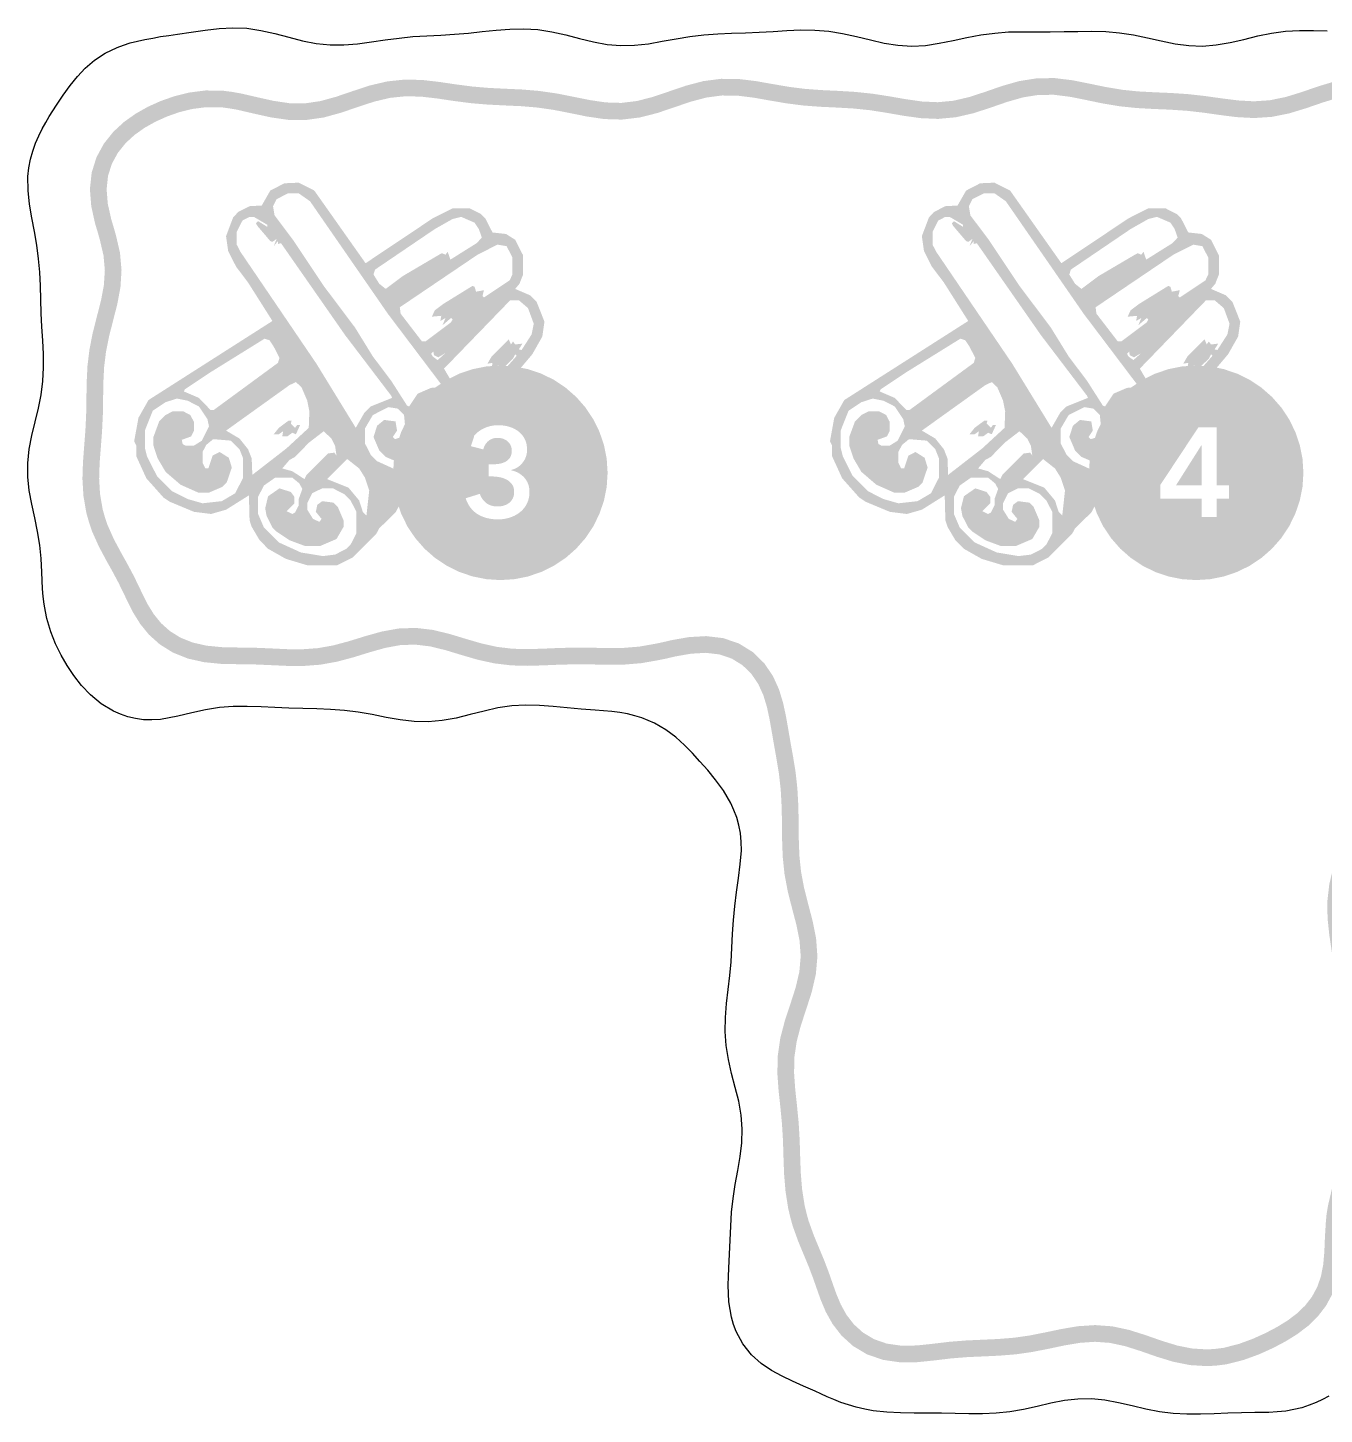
# Model space of a CAD drawing. Header units: millimetres. Extents: x 4 to 295, y 4 to 113.
# Drawn here: x 77.91 to 121.42, y 4.07 to 50.58 of the extents above; entities that cross this region are included whole.
import ezdxf

# ---------------------------------------------------------------- set-up
doc = ezdxf.new("R2010")
doc.units = ezdxf.units.MM
doc.layers.add('CUT', color=1, linetype='Continuous')
doc.layers.add('RASTER', color=7, linetype='Continuous')

msp = doc.modelspace()

# ---------------------------------------------------------------- hatches: boundary and pattern name
at = {"layer": 'RASTER'}
msp.add_hatch(color=7, dxfattribs=at).paths.add_polyline_path([(130.568, 29.631), (130.048, 29.547), (129.55, 29.536), (129.05, 29.602), (128.536, 29.736), (128.005, 29.913), (127.456, 30.091), (126.894, 30.231), (126.574, 30.273), (126.238, 30.292), (125.651, 30.236), (125.1, 30.094), (124.605, 29.897), (124.159, 29.666), (123.755, 29.41), (123.387, 29.128), (123.051, 28.812), (122.755, 28.454), (122.507, 28.049), (122.323, 27.598), (122.212, 27.109), (122.178, 26.595), (122.207, 26.071), (122.269, 25.538), (122.305, 25.277), (122.322, 25.026), (122.318, 24.52), (122.237, 24.018), (122.091, 23.503), (121.908, 22.969), (121.728, 22.418), (121.592, 21.851), (121.526, 21.278), (121.533, 20.708), (121.592, 20.151), (121.672, 19.608), (121.744, 19.076), (121.795, 18.548), (121.825, 18.017), (121.848, 17.476), (121.884, 16.927), (121.951, 16.373), (122.048, 15.822), (122.16, 15.283), (122.256, 14.758), (122.307, 14.249), (122.291, 13.749), (122.201, 13.245), (122.049, 12.728), (121.863, 12.193), (121.683, 11.64), (121.553, 11.088), (121.502, 10.792), (121.476, 10.511), (121.445, 9.998), (121.426, 9.525), (121.389, 9.092), (121.312, 8.695), (121.186, 8.335), (121.01, 8.01), (120.785, 7.718), (120.515, 7.456), (120.202, 7.219), (119.849, 7), (119.456, 6.793), (119.024, 6.598), (118.551, 6.424), (118.036, 6.294), (117.768, 6.261), (117.509, 6.242), (116.998, 6.272), (116.492, 6.372), (115.972, 6.531), (115.435, 6.719), (114.88, 6.895), (114.31, 7.017), (113.732, 7.059), (113.16, 7.021), (112.602, 6.927), (112.06, 6.813), (111.531, 6.709), (111.008, 6.635), (110.483, 6.592), (109.95, 6.568), (109.407, 6.543), (108.858, 6.5), (108.313, 6.435), (108.027, 6.404), (107.748, 6.375), (107.222, 6.369), (106.743, 6.437), (106.316, 6.585), (105.945, 6.806), (105.636, 7.085), (105.389, 7.405), (105.199, 7.749), (105.049, 8.104), (104.921, 8.466), (104.791, 8.838), (104.644, 9.224), (104.474, 9.632), (104.292, 10.072), (104.116, 10.56), (104.047, 10.815), (103.984, 11.076), (103.9, 11.619), (103.855, 12.163), (103.835, 12.716), (103.818, 13.28), (103.784, 13.849), (103.729, 14.416), (103.669, 14.973), (103.631, 15.516), (103.641, 16.046), (103.718, 16.574), (103.858, 17.11), (104.041, 17.663), (104.224, 18.236), (104.361, 18.827), (104.414, 19.429), (104.37, 20.03), (104.253, 20.615), (104.105, 21.183), (103.965, 21.733), (103.864, 22.274), (103.808, 22.813), (103.789, 23.36), (103.785, 23.919), (103.773, 24.486), (103.742, 25.053), (103.711, 25.341), (103.68, 25.621), (103.596, 26.137), (103.511, 26.607), (103.435, 27.051), (103.358, 27.489), (103.262, 27.934), (103.124, 28.388), (102.918, 28.84), (102.627, 29.266), (102.246, 29.638), (101.781, 29.925), (101.251, 30.106), (100.683, 30.173), (100.101, 30.14), (99.525, 30.039), (99.229, 29.969), (98.955, 29.913), (98.433, 29.821), (97.916, 29.779), (97.391, 29.773), (96.855, 29.783), (96.311, 29.788), (95.765, 29.776), (95.225, 29.753), (94.696, 29.736), (94.178, 29.75), (93.665, 29.811), (93.149, 29.925), (92.621, 30.079), (92.076, 30.244), (91.513, 30.381), (90.936, 30.449), (90.355, 30.428), (89.783, 30.324), (89.228, 30.168), (88.691, 30.002), (88.169, 29.862), (87.656, 29.77), (87.143, 29.732), (86.621, 29.735), (86.087, 29.76), (85.544, 29.783), (85, 29.79), (84.714, 29.797), (84.435, 29.802), (83.917, 29.852), (83.451, 29.957), (83.038, 30.122), (82.683, 30.343), (82.386, 30.61), (82.145, 30.907), (81.949, 31.222), (81.782, 31.548), (81.623, 31.884), (81.452, 32.231), (81.256, 32.597), (81.036, 32.992), (80.804, 33.425), (80.586, 33.914), (80.501, 34.171), (80.427, 34.431), (80.339, 34.946), (80.31, 35.456), (80.326, 35.976), (80.367, 36.508), (80.408, 37.05), (80.434, 37.597), (80.443, 38.14), (80.451, 38.674), (80.477, 39.197), (80.54, 39.715), (80.645, 40.236), (80.78, 40.767), (80.92, 41.314), (81.025, 41.878), (81.061, 42.456), (81.009, 43.035), (80.88, 43.593), (80.799, 43.884), (80.717, 44.154), (80.6, 44.676), (80.561, 45.162), (80.607, 45.611), (80.737, 46.02), (80.937, 46.387), (81.195, 46.709), (81.497, 46.987), (81.833, 47.225), (82.195, 47.429), (82.583, 47.604), (82.997, 47.75), (83.438, 47.859), (83.908, 47.919), (84.416, 47.914), (84.673, 47.879), (84.94, 47.834), (85.493, 47.705), (86.063, 47.578), (86.651, 47.494), (87.25, 47.487), (87.847, 47.573), (88.431, 47.734), (88.996, 47.927), (89.541, 48.105), (90.071, 48.231), (90.593, 48.285), (91.121, 48.272), (91.663, 48.209), (92.219, 48.126), (92.787, 48.053), (93.356, 48.005), (93.92, 47.977), (94.474, 47.952), (95.019, 47.906), (95.562, 47.828), (96.113, 47.72), (96.678, 47.605), (97.26, 47.52), (97.855, 47.502), (98.453, 47.573), (99.04, 47.722), (99.609, 47.914), (100.158, 48.102), (100.69, 48.242), (101.211, 48.311), (101.734, 48.305), (102.27, 48.239), (102.822, 48.141), (103.388, 48.045), (103.959, 47.973), (104.529, 47.931), (105.089, 47.905), (105.64, 47.873), (106.185, 47.816), (106.734, 47.73), (107.295, 47.632), (107.871, 47.551), (108.462, 47.525), (109.058, 47.58), (109.647, 47.715), (110.22, 47.901), (110.774, 48.093), (111.309, 48.247), (111.83, 48.33), (112.349, 48.334), (112.879, 48.269), (113.426, 48.16), (113.989, 48.043), (114.562, 47.948), (115.136, 47.889), (115.703, 47.858), (116.26, 47.835), (116.808, 47.798), (117.357, 47.736), (117.913, 47.657), (118.484, 47.585), (119.069, 47.554), (119.663, 47.594), (120.253, 47.712), (120.83, 47.889), (121.388, 48.081), (121.926, 48.244), (122.449, 48.341), (122.966, 48.357), (123.491, 48.297), (124.032, 48.182), (124.592, 48.047), (125.164, 47.929), (125.741, 47.85), (126.314, 47.811), (126.878, 47.793), (127.431, 47.774), (127.98, 47.737), (128.534, 47.68), (129.099, 47.621), (129.678, 47.589), (130.268, 47.616), (130.858, 47.717), (131.438, 47.879), (132, 48.067), (132.542, 48.235), (133.067, 48.345), (133.583, 48.374), (134.104, 48.321), (134.641, 48.204), (135.196, 48.057), (135.766, 47.917), (136.345, 47.817), (136.924, 47.765), (137.494, 47.75), (138.053, 47.746), (138.604, 47.731), (139.156, 47.699), (139.716, 47.656), (140.289, 47.628), (140.86, 47.645), (141.156, 47.669), (141.441, 47.709), (141.973, 47.786), (142.479, 47.848), (142.957, 47.861), (143.402, 47.804), (143.804, 47.667), (144.154, 47.451), (144.443, 47.164), (144.664, 46.817), (144.816, 46.426), (144.908, 46.002), (144.955, 45.553), (144.977, 45.082), (144.992, 44.588), (145.012, 44.069), (145.018, 43.796), (145.03, 43.519), (145.04, 42.987), (145.041, 42.456), (145.025, 41.924), (145.001, 41.384), (144.991, 40.832), (145.018, 40.271), (145.101, 39.706), (145.237, 39.148), (145.401, 38.603), (145.556, 38.075), (145.667, 37.565), (145.707, 37.067), (145.668, 36.57), (145.559, 36.06), (145.402, 35.533), (145.236, 34.989), (145.1, 34.442), (145.038, 34.15), (144.994, 33.871), (144.916, 33.361), (144.841, 32.897), (144.747, 32.479), (144.62, 32.105), (144.454, 31.773), (144.251, 31.479), (144.012, 31.217), (143.741, 30.979), (143.438, 30.755), (143.102, 30.533), (142.73, 30.307), (142.317, 30.075), (141.848, 29.846), (142.094, 29.343), (142.577, 29.579), (143.012, 29.823), (143.401, 30.06), (143.759, 30.296), (144.093, 30.543), (144.405, 30.817), (144.69, 31.13), (144.937, 31.488), (145.137, 31.89), (145.287, 32.327), (145.392, 32.791), (145.47, 33.274), (145.548, 33.785), (145.589, 34.048), (145.646, 34.313), (145.777, 34.839), (145.939, 35.372), (146.102, 35.921), (146.223, 36.489), (146.267, 37.068), (146.221, 37.647), (146.099, 38.214), (145.938, 38.763), (145.778, 39.295), (145.651, 39.813), (145.576, 40.325), (145.551, 40.841), (145.561, 41.366), (145.585, 41.903), (145.601, 42.448), (145.6, 42.993), (145.59, 43.534), (145.578, 43.813), (145.573, 44.087), (145.552, 44.608), (145.537, 45.104), (145.514, 45.595), (145.462, 46.091), (145.353, 46.588), (145.163, 47.071), (144.879, 47.516), (144.501, 47.892), (144.042, 48.174), (143.528, 48.35), (142.985, 48.42), (142.438, 48.407), (141.899, 48.342), (141.36, 48.264), (141.094, 48.225), (140.834, 48.205), (140.294, 48.189), (139.751, 48.216), (139.194, 48.258), (138.628, 48.291), (138.062, 48.306), (137.504, 48.31), (136.957, 48.325), (136.418, 48.373), (135.881, 48.466), (135.334, 48.6), (134.772, 48.749), (134.192, 48.875), (133.595, 48.934), (132.994, 48.9), (132.402, 48.778), (131.828, 48.6), (131.273, 48.414), (130.735, 48.263), (130.208, 48.173), (129.681, 48.15), (129.143, 48.18), (128.591, 48.237), (128.028, 48.295), (127.46, 48.334), (126.896, 48.353), (126.342, 48.37), (125.798, 48.407), (125.259, 48.481), (124.714, 48.594), (124.156, 48.728), (123.581, 48.85), (122.989, 48.917), (122.388, 48.898), (121.794, 48.789), (121.215, 48.615), (120.656, 48.422), (120.116, 48.256), (119.589, 48.15), (119.066, 48.115), (118.534, 48.144), (117.988, 48.213), (117.427, 48.292), (116.858, 48.356), (116.29, 48.394), (115.73, 48.418), (115.18, 48.447), (114.637, 48.503), (114.092, 48.594), (113.538, 48.709), (112.968, 48.822), (112.381, 48.894), (111.783, 48.888), (111.187, 48.794), (110.605, 48.628), (110.042, 48.432), (109.497, 48.255), (108.969, 48.133), (108.449, 48.085), (107.923, 48.109), (107.382, 48.186), (106.825, 48.283), (106.257, 48.371), (105.686, 48.431), (105.119, 48.465), (104.562, 48.491), (104.015, 48.531), (103.47, 48.599), (102.918, 48.693), (102.353, 48.793), (101.772, 48.864), (101.178, 48.87), (100.582, 48.792), (99.996, 48.638), (99.429, 48.445), (98.881, 48.259), (98.35, 48.124), (97.831, 48.062), (97.309, 48.078), (96.774, 48.157), (96.222, 48.269), (95.656, 48.38), (95.082, 48.463), (94.51, 48.511), (93.947, 48.537), (93.394, 48.564), (92.846, 48.61), (92.296, 48.681), (91.736, 48.764), (91.161, 48.831), (90.571, 48.845), (89.977, 48.783), (89.389, 48.645), (88.818, 48.458), (88.265, 48.269), (87.732, 48.122), (87.212, 48.046), (86.694, 48.052), (86.165, 48.13), (85.618, 48.252), (85.056, 48.382), (84.757, 48.433), (84.445, 48.474), (83.876, 48.479), (83.336, 48.41), (82.837, 48.287), (82.375, 48.125), (81.942, 47.93), (81.532, 47.698), (81.144, 47.422), (80.785, 47.091), (80.47, 46.697), (80.221, 46.239), (80.059, 45.723), (80, 45.167), (80.046, 44.592), (80.173, 44.018), (80.261, 43.727), (80.336, 43.458), (80.456, 42.946), (80.501, 42.448), (80.469, 41.948), (80.373, 41.436), (80.237, 40.906), (80.098, 40.36), (79.987, 39.804), (79.919, 39.245), (79.891, 38.692), (79.883, 38.149), (79.874, 37.615), (79.849, 37.085), (79.808, 36.551), (79.767, 36.006), (79.749, 35.449), (79.782, 34.882), (79.879, 34.316), (79.966, 34.007), (80.066, 33.703), (80.3, 33.18), (80.544, 32.723), (80.765, 32.328), (80.953, 31.975), (81.118, 31.64), (81.279, 31.3), (81.462, 30.945), (81.689, 30.581), (81.981, 30.222), (82.347, 29.895), (82.786, 29.621), (83.286, 29.421), (83.829, 29.299), (84.396, 29.243), (84.702, 29.237), (84.99, 29.23), (85.528, 29.223), (86.062, 29.2), (86.606, 29.175), (87.162, 29.171), (87.726, 29.214), (88.291, 29.315), (88.847, 29.463), (89.387, 29.631), (89.91, 29.778), (90.416, 29.871), (90.913, 29.889), (91.413, 29.829), (91.928, 29.704), (92.461, 29.542), (93.01, 29.382), (93.572, 29.259), (94.137, 29.191), (94.697, 29.176), (95.245, 29.193), (95.783, 29.216), (96.315, 29.227), (96.848, 29.223), (97.39, 29.213), (97.942, 29.219), (98.504, 29.266), (99.057, 29.362), (99.35, 29.422), (99.632, 29.489), (100.167, 29.583), (100.668, 29.613), (101.129, 29.559), (101.542, 29.418), (101.901, 29.196), (102.198, 28.906), (102.43, 28.565), (102.6, 28.19), (102.72, 27.794), (102.808, 27.382), (102.883, 26.955), (102.96, 26.51), (103.043, 26.042), (103.125, 25.54), (103.154, 25.28), (103.183, 25.013), (103.213, 24.464), (103.225, 23.911), (103.229, 23.348), (103.249, 22.775), (103.309, 22.193), (103.418, 21.613), (103.562, 21.043), (103.708, 20.489), (103.815, 19.954), (103.853, 19.433), (103.808, 18.915), (103.684, 18.385), (103.508, 17.837), (103.321, 17.269), (103.168, 16.685), (103.083, 16.092), (103.07, 15.502), (103.111, 14.923), (103.172, 14.359), (103.225, 13.806), (103.258, 13.254), (103.275, 12.697), (103.295, 12.13), (103.343, 11.553), (103.433, 10.975), (103.504, 10.676), (103.584, 10.385), (103.769, 9.87), (103.957, 9.417), (104.123, 9.017), (104.264, 8.646), (104.392, 8.28), (104.527, 7.9), (104.695, 7.502), (104.922, 7.096), (105.225, 6.704), (105.613, 6.354), (106.081, 6.076), (106.613, 5.893), (107.186, 5.81), (107.771, 5.815), (108.086, 5.847), (108.377, 5.878), (108.913, 5.942), (109.441, 5.984), (109.975, 6.008), (110.519, 6.033), (111.07, 6.078), (111.624, 6.157), (112.172, 6.264), (112.707, 6.377), (113.226, 6.464), (113.73, 6.499), (114.23, 6.462), (114.736, 6.353), (115.258, 6.188), (115.798, 5.999), (116.355, 5.829), (116.926, 5.716), (117.5, 5.681), (117.823, 5.703), (118.151, 5.745), (118.716, 5.889), (119.235, 6.078), (119.702, 6.289), (120.127, 6.513), (120.519, 6.757), (120.88, 7.031), (121.203, 7.345), (121.48, 7.705), (121.699, 8.109), (121.853, 8.55), (121.944, 9.014), (121.985, 9.49), (122.005, 9.97), (122.035, 10.471), (122.058, 10.718), (122.101, 10.971), (122.222, 11.489), (122.394, 12.014), (122.583, 12.556), (122.747, 13.117), (122.848, 13.691), (122.867, 14.268), (122.811, 14.836), (122.71, 15.39), (122.599, 15.928), (122.505, 16.455), (122.442, 16.979), (122.407, 17.507), (122.385, 18.044), (122.354, 18.591), (122.301, 19.141), (122.226, 19.686), (122.148, 20.221), (122.092, 20.741), (122.085, 21.249), (122.143, 21.753), (122.267, 22.265), (122.439, 22.791), (122.626, 23.335), (122.784, 23.897), (122.876, 24.473), (122.883, 25.035), (122.862, 25.334), (122.825, 25.607), (122.765, 26.12), (122.738, 26.593), (122.767, 27.03), (122.857, 27.431), (123.007, 27.797), (123.21, 28.128), (123.46, 28.428), (123.749, 28.701), (124.076, 28.95), (124.438, 29.18), (124.837, 29.387), (125.274, 29.561), (125.747, 29.684), (126.26, 29.732), (126.522, 29.715), (126.781, 29.683), (127.302, 29.553), (127.83, 29.38), (128.377, 29.199), (128.942, 29.052), (129.519, 28.976), (130.099, 28.989), (130.656, 29.077)])
h = msp.add_hatch(color=7, dxfattribs=at)
h.paths.add_polyline_path([(86.526, 45.365), (87.007, 45.386), (87.53, 45.121), (89.251, 42.683), (91.503, 44.189), (92.17, 44.526), (92.744, 44.526), (93.124, 44.332), (93.267, 44.189), (93.511, 43.715), (93.963, 43.665), (94.271, 43.471), (94.537, 42.948), (94.537, 42.303), (94.415, 41.994), (94.271, 41.822), (94.773, 41.607), (94.988, 41.392), (95.254, 40.725), (95.182, 40.223), (94.845, 39.628), (92.937, 37.376), (92.887, 36.852), (92.744, 36.422), (92.55, 36.114), (92.048, 35.684), (91.073, 35.296), (90.757, 34.895), (90.356, 34.507), (90.255, 34.321), (89.71, 33.79), (89.61, 33.604), (88.821, 32.815), (88.298, 32.55), (87.294, 32.55), (86.577, 32.765), (85.981, 33.102), (85.695, 33.389), (85.429, 33.841), (85.358, 34.056), (85.336, 34.895), (84.569, 34.414), (84.067, 34.271), (83.493, 34.343), (82.683, 34.68), (82.468, 34.823), (81.894, 35.468), (81.557, 36.207), (81.557, 36.566), (81.485, 36.709), (81.629, 37.498), (81.966, 38.093), (86.125, 40.746), (85.307, 42.037), (84.906, 42.568), (84.64, 43.091), (84.569, 43.593), (84.805, 44.217), (84.977, 44.404), (85.358, 44.597), (85.766, 44.619), (86.053, 45.121)])
h.paths.add_polyline_path([(86.648, 45.028), (86.268, 44.834), (86.146, 44.597), (86.197, 44.289), (86.813, 43.471), (87.846, 41.922), (88.893, 40.531), (89.495, 39.556), (90.112, 38.738), (90.643, 37.907), (90.714, 37.878), (91.001, 38.308), (91.453, 38.502), (91.862, 38.523), (89.997, 40.99), (87.387, 44.762), (87.007, 45.028)], flags=0)
h.paths.add_polyline_path([(85.358, 44.239), (85.121, 44.117), (84.927, 43.737), (84.927, 43.307), (85.049, 43.07), (87.602, 39.312), (88.922, 37.161), (89.208, 37.663), (89.424, 37.878), (90.141, 38.165), (90.112, 38.237), (88.563, 40.273), (86.412, 43.357), (86.311, 43.328), (86.311, 43.428), (86.168, 43.256), (86.268, 43.5), (86.125, 43.4), (86.053, 43.428), (85.623, 43.93), (85.573, 44.024), (85.644, 44.095), (85.953, 43.902), (85.953, 43.973), (85.501, 44.239)], flags=0)
h.paths.add_polyline_path([(92.457, 44.239), (92.17, 44.167), (91.575, 43.83), (89.567, 42.468), (89.517, 42.303), (89.71, 41.994), (89.926, 41.822), (90.499, 42.252), (91.718, 42.969), (91.812, 43.02), (91.934, 42.969), (92.005, 43.07), (92.098, 42.805), (92.98, 43.357), (93.153, 43.543), (93.052, 43.83), (92.909, 44.045)], flags=0)
h.paths.add_polyline_path([(93.676, 43.307), (93.009, 42.969), (90.399, 41.205), (90.428, 40.99), (91.145, 40.058), (91.259, 40.058), (92.12, 40.703), (92.17, 40.797), (92.12, 40.847), (91.833, 40.603), (91.934, 40.847), (91.761, 40.746), (91.79, 40.919), (91.475, 40.89), (91.575, 41.105), (91.862, 41.32), (92.837, 41.922), (92.909, 41.894), (92.959, 41.729), (93.224, 41.779), (93.174, 41.585), (93.224, 41.535), (94.085, 42.109), (94.178, 42.303), (94.178, 42.876), (93.984, 43.256)], flags=0)
h.paths.add_polyline_path([(94.106, 41.442), (91.883, 39.147), (92.149, 38.695), (92.816, 37.856), (93.052, 38.05), (93.153, 38.237), (93.482, 38.552), (93.583, 38.738), (94.322, 39.578), (94.271, 39.628), (94.2, 39.484), (93.726, 39.025), (93.554, 39.025), (93.726, 39.269), (93.482, 39.169), (93.511, 39.341), (93.339, 39.312), (93.482, 39.556), (94.056, 40.13), (94.128, 39.958), (94.2, 40.058), (94.271, 39.958), (94.515, 39.986), (94.393, 39.793), (94.486, 39.771), (94.823, 40.295), (94.895, 40.653), (94.702, 41.177), (94.393, 41.442)], flags=0)
h.paths.add_polyline_path([(85.86, 40.151), (84.045, 39.025), (83.185, 38.452), (83.156, 38.38), (83.658, 38.165), (84.045, 37.763), (84.16, 37.763), (86.311, 39.341), (86.361, 39.506), (86.168, 39.886), (86.024, 40.101)], flags=0)
h.paths.add_polyline_path([(91.525, 39.721), (91.453, 39.649), (91.503, 39.556), (91.668, 39.434), (91.934, 39.671), (91.69, 39.527), (91.546, 39.599)], flags=0)
h.paths.add_polyline_path([(86.914, 38.695), (86.699, 38.595), (84.569, 37.068), (85.02, 36.802), (85.307, 36.444), (85.429, 36.135), (85.451, 35.583), (86.598, 36.472), (87.344, 37.161), (87.365, 37.713), (87.294, 38.072), (87.1, 38.523)], flags=0)
h.paths.add_polyline_path([(91.453, 38.215), (91.216, 38.093), (91.001, 37.878), (90.951, 37.426), (91.145, 37.19), (91.453, 37.139), (91.475, 37.233), (91.238, 37.498), (91.288, 37.735), (91.596, 37.928), (92.048, 37.735), (92.242, 37.354), (92.242, 36.996), (92.12, 36.688), (91.905, 36.401), (91.381, 36.064), (90.879, 35.92), (90.377, 35.992), (89.926, 36.186), (89.71, 36.401), (89.517, 36.852), (89.639, 37.233), (89.875, 37.426), (90.255, 37.376), (90.306, 37.068), (90.162, 36.852), (90.234, 36.781), (90.399, 36.831), (90.592, 37.068), (90.542, 37.591), (90.327, 37.806), (90.019, 37.856), (89.495, 37.591), (89.23, 37.139), (89.23, 36.637), (89.424, 36.257), (89.639, 36.042), (90.377, 35.705), (91.094, 35.705), (91.381, 35.777), (92.048, 36.114), (92.263, 36.329), (92.529, 36.852), (92.529, 37.426), (92.335, 37.806), (92.048, 38.093), (91.812, 38.215)], flags=0)
h.paths.add_polyline_path([(82.919, 38.143), (82.539, 38.021), (82.109, 37.735), (81.844, 37.068), (81.844, 36.494), (81.915, 36.207), (82.252, 35.54), (82.754, 35.038), (83.278, 34.773), (83.78, 34.629), (84.425, 34.701), (84.877, 34.966), (85.142, 35.49), (85.142, 36.135), (85.02, 36.444), (84.734, 36.731), (84.138, 36.781), (83.902, 36.587), (83.78, 36.35), (83.78, 35.992), (83.873, 35.798), (83.973, 35.798), (84.117, 36.229), (84.354, 36.35), (84.662, 36.157), (84.762, 35.827), (84.59, 35.325), (84.447, 35.182), (83.995, 34.988), (83.636, 34.988), (83.041, 35.253), (82.539, 35.684), (82.274, 36.135), (82.131, 36.566), (82.131, 36.852), (82.324, 37.376), (82.539, 37.591), (82.776, 37.713), (83.134, 37.713), (83.371, 37.591), (83.493, 37.354), (83.493, 37.068), (83.4, 36.874), (83.084, 36.759), (83.113, 36.616), (83.206, 36.566), (83.493, 36.566), (83.758, 36.731), (83.995, 37.211), (83.945, 37.448), (83.658, 37.878), (83.278, 38.072)], flags=0)
h.paths.add_polyline_path([(86.67, 37.405), (86.77, 37.405), (86.742, 37.304), (86.885, 37.161), (86.957, 37.261), (87.057, 37.261), (86.914, 36.946), (86.792, 36.996), (86.627, 36.874), (86.455, 36.874), (86.483, 37.046), (86.34, 36.946), (86.168, 36.946), (86.34, 37.161)], flags=0)
h.paths.add_polyline_path([(87.846, 37.046), (87.344, 36.659), (86.885, 36.186), (86.699, 36.085), (86.455, 35.798), (86.792, 35.705), (87.201, 35.44), (87.272, 35.583), (87.989, 36.3), (88.204, 36.329), (88.276, 36.229), (88.226, 36.566), (88.104, 36.802)], flags=0)
h.paths.add_polyline_path([(88.635, 36.114), (87.961, 35.44), (88.678, 35.153), (89.036, 34.723), (89.158, 34.343), (89.28, 34.221), (89.373, 35.06), (89.23, 35.49), (89.036, 35.798)], flags=0)
h.paths.add_polyline_path([(86.218, 35.49), (85.838, 35.225), (85.644, 34.845), (85.644, 34.271), (85.838, 33.819), (86.34, 33.317), (87.079, 32.98), (87.817, 32.858), (88.226, 32.908), (88.606, 33.102), (88.749, 33.245), (88.943, 33.625), (88.943, 34.343), (88.749, 34.723), (88.534, 34.938), (88.154, 35.131), (87.796, 35.131), (87.459, 34.966), (87.294, 34.629), (87.294, 34.414), (87.487, 34.106), (87.703, 34.006), (87.774, 34.106), (87.581, 34.343), (87.631, 34.579), (87.796, 34.701), (88.176, 34.651), (88.319, 34.507), (88.513, 34.056), (88.513, 33.841), (88.276, 33.432), (87.724, 33.195), (87.222, 33.195), (86.699, 33.389), (86.268, 33.676), (86.125, 33.819), (85.931, 34.199), (85.881, 34.464), (85.981, 34.866), (86.361, 35.131), (86.742, 35.009), (86.863, 34.845), (86.863, 34.629), (86.598, 34.364), (86.792, 34.271), (86.885, 34.321), (87.007, 34.558), (87.007, 34.773), (87.129, 35.11), (87.028, 35.296), (86.792, 35.49)], flags=0)
h = msp.add_hatch(color=7, dxfattribs=at)
h.paths.add_polyline_path([(109.876, 45.365), (110.357, 45.386), (110.88, 45.121), (112.601, 42.683), (114.853, 44.189), (115.52, 44.526), (116.094, 44.526), (116.474, 44.332), (116.617, 44.189), (116.861, 43.715), (117.313, 43.665), (117.621, 43.471), (117.887, 42.948), (117.887, 42.303), (117.765, 41.994), (117.621, 41.822), (118.123, 41.607), (118.338, 41.392), (118.604, 40.725), (118.532, 40.223), (118.195, 39.628), (116.287, 37.376), (116.237, 36.852), (116.094, 36.422), (115.9, 36.114), (115.398, 35.684), (114.423, 35.296), (114.107, 34.895), (113.706, 34.507), (113.605, 34.321), (113.06, 33.79), (112.96, 33.604), (112.171, 32.815), (111.648, 32.55), (110.644, 32.55), (109.927, 32.765), (109.331, 33.102), (109.045, 33.389), (108.779, 33.841), (108.708, 34.056), (108.686, 34.895), (107.919, 34.414), (107.417, 34.271), (106.843, 34.343), (106.033, 34.68), (105.818, 34.823), (105.244, 35.468), (104.907, 36.207), (104.907, 36.566), (104.835, 36.709), (104.979, 37.498), (105.316, 38.093), (109.475, 40.746), (108.657, 42.037), (108.256, 42.568), (107.99, 43.091), (107.919, 43.593), (108.155, 44.217), (108.327, 44.404), (108.708, 44.597), (109.116, 44.619), (109.403, 45.121)])
h.paths.add_polyline_path([(109.998, 45.028), (109.618, 44.834), (109.496, 44.597), (109.547, 44.289), (110.163, 43.471), (111.196, 41.922), (112.243, 40.531), (112.845, 39.556), (113.462, 38.738), (113.993, 37.907), (114.064, 37.878), (114.351, 38.308), (114.803, 38.502), (115.212, 38.523), (113.347, 40.99), (110.737, 44.762), (110.357, 45.028)], flags=0)
h.paths.add_polyline_path([(108.708, 44.239), (108.471, 44.117), (108.277, 43.737), (108.277, 43.307), (108.399, 43.07), (110.952, 39.312), (112.272, 37.161), (112.558, 37.663), (112.774, 37.878), (113.491, 38.165), (113.462, 38.237), (111.913, 40.273), (109.762, 43.357), (109.661, 43.328), (109.661, 43.428), (109.518, 43.256), (109.618, 43.5), (109.475, 43.4), (109.403, 43.428), (108.973, 43.93), (108.923, 44.024), (108.994, 44.095), (109.303, 43.902), (109.303, 43.973), (108.851, 44.239)], flags=0)
h.paths.add_polyline_path([(115.807, 44.239), (115.52, 44.167), (114.925, 43.83), (112.917, 42.468), (112.867, 42.303), (113.06, 41.994), (113.276, 41.822), (113.849, 42.252), (115.068, 42.969), (115.162, 43.02), (115.284, 42.969), (115.355, 43.07), (115.448, 42.805), (116.33, 43.357), (116.503, 43.543), (116.402, 43.83), (116.259, 44.045)], flags=0)
h.paths.add_polyline_path([(117.026, 43.307), (116.359, 42.969), (113.749, 41.205), (113.778, 40.99), (114.495, 40.058), (114.609, 40.058), (115.47, 40.703), (115.52, 40.797), (115.47, 40.847), (115.183, 40.603), (115.284, 40.847), (115.111, 40.746), (115.14, 40.919), (114.825, 40.89), (114.925, 41.105), (115.212, 41.32), (116.187, 41.922), (116.259, 41.894), (116.309, 41.729), (116.574, 41.779), (116.524, 41.585), (116.574, 41.535), (117.435, 42.109), (117.528, 42.303), (117.528, 42.876), (117.334, 43.256)], flags=0)
h.paths.add_polyline_path([(117.456, 41.442), (115.233, 39.147), (115.499, 38.695), (116.166, 37.856), (116.402, 38.05), (116.503, 38.237), (116.832, 38.552), (116.933, 38.738), (117.672, 39.578), (117.621, 39.628), (117.55, 39.484), (117.076, 39.025), (116.904, 39.025), (117.076, 39.269), (116.832, 39.169), (116.861, 39.341), (116.689, 39.312), (116.832, 39.556), (117.406, 40.13), (117.478, 39.958), (117.55, 40.058), (117.621, 39.958), (117.865, 39.986), (117.743, 39.793), (117.836, 39.771), (118.173, 40.295), (118.245, 40.653), (118.052, 41.177), (117.743, 41.442)], flags=0)
h.paths.add_polyline_path([(109.21, 40.151), (107.395, 39.025), (106.535, 38.452), (106.506, 38.38), (107.008, 38.165), (107.395, 37.763), (107.51, 37.763), (109.661, 39.341), (109.711, 39.506), (109.518, 39.886), (109.374, 40.101)], flags=0)
h.paths.add_polyline_path([(114.875, 39.721), (114.803, 39.649), (114.853, 39.556), (115.018, 39.434), (115.284, 39.671), (115.04, 39.527), (114.896, 39.599)], flags=0)
h.paths.add_polyline_path([(110.264, 38.695), (110.049, 38.595), (107.919, 37.068), (108.37, 36.802), (108.657, 36.444), (108.779, 36.135), (108.801, 35.583), (109.948, 36.472), (110.694, 37.161), (110.715, 37.713), (110.644, 38.072), (110.45, 38.523)], flags=0)
h.paths.add_polyline_path([(114.803, 38.215), (114.566, 38.093), (114.351, 37.878), (114.301, 37.426), (114.495, 37.19), (114.803, 37.139), (114.825, 37.233), (114.588, 37.498), (114.638, 37.735), (114.946, 37.928), (115.398, 37.735), (115.592, 37.354), (115.592, 36.996), (115.47, 36.688), (115.255, 36.401), (114.731, 36.064), (114.229, 35.92), (113.727, 35.992), (113.276, 36.186), (113.06, 36.401), (112.867, 36.852), (112.989, 37.233), (113.225, 37.426), (113.605, 37.376), (113.656, 37.068), (113.512, 36.852), (113.584, 36.781), (113.749, 36.831), (113.942, 37.068), (113.892, 37.591), (113.677, 37.806), (113.369, 37.856), (112.845, 37.591), (112.58, 37.139), (112.58, 36.637), (112.774, 36.257), (112.989, 36.042), (113.727, 35.705), (114.444, 35.705), (114.731, 35.777), (115.398, 36.114), (115.613, 36.329), (115.879, 36.852), (115.879, 37.426), (115.685, 37.806), (115.398, 38.093), (115.162, 38.215)], flags=0)
h.paths.add_polyline_path([(106.269, 38.143), (105.889, 38.021), (105.459, 37.735), (105.194, 37.068), (105.194, 36.494), (105.265, 36.207), (105.602, 35.54), (106.104, 35.038), (106.628, 34.773), (107.13, 34.629), (107.775, 34.701), (108.227, 34.966), (108.492, 35.49), (108.492, 36.135), (108.37, 36.444), (108.084, 36.731), (107.488, 36.781), (107.252, 36.587), (107.13, 36.35), (107.13, 35.992), (107.223, 35.798), (107.323, 35.798), (107.467, 36.229), (107.704, 36.35), (108.012, 36.157), (108.112, 35.827), (107.94, 35.325), (107.797, 35.182), (107.345, 34.988), (106.986, 34.988), (106.391, 35.253), (105.889, 35.684), (105.624, 36.135), (105.481, 36.566), (105.481, 36.852), (105.674, 37.376), (105.889, 37.591), (106.126, 37.713), (106.484, 37.713), (106.721, 37.591), (106.843, 37.354), (106.843, 37.068), (106.75, 36.874), (106.434, 36.759), (106.463, 36.616), (106.556, 36.566), (106.843, 36.566), (107.108, 36.731), (107.345, 37.211), (107.295, 37.448), (107.008, 37.878), (106.628, 38.072)], flags=0)
h.paths.add_polyline_path([(110.02, 37.405), (110.12, 37.405), (110.092, 37.304), (110.235, 37.161), (110.307, 37.261), (110.407, 37.261), (110.264, 36.946), (110.142, 36.996), (109.977, 36.874), (109.805, 36.874), (109.833, 37.046), (109.69, 36.946), (109.518, 36.946), (109.69, 37.161)], flags=0)
h.paths.add_polyline_path([(111.196, 37.046), (110.694, 36.659), (110.235, 36.186), (110.049, 36.085), (109.805, 35.798), (110.142, 35.705), (110.551, 35.44), (110.622, 35.583), (111.339, 36.3), (111.554, 36.329), (111.626, 36.229), (111.576, 36.566), (111.454, 36.802)], flags=0)
h.paths.add_polyline_path([(111.985, 36.114), (111.311, 35.44), (112.028, 35.153), (112.386, 34.723), (112.508, 34.343), (112.63, 34.221), (112.723, 35.06), (112.58, 35.49), (112.386, 35.798)], flags=0)
h.paths.add_polyline_path([(109.568, 35.49), (109.188, 35.225), (108.994, 34.845), (108.994, 34.271), (109.188, 33.819), (109.69, 33.317), (110.429, 32.98), (111.167, 32.858), (111.576, 32.908), (111.956, 33.102), (112.099, 33.245), (112.293, 33.625), (112.293, 34.343), (112.099, 34.723), (111.884, 34.938), (111.504, 35.131), (111.146, 35.131), (110.809, 34.966), (110.644, 34.629), (110.644, 34.414), (110.837, 34.106), (111.053, 34.006), (111.124, 34.106), (110.931, 34.343), (110.981, 34.579), (111.146, 34.701), (111.526, 34.651), (111.669, 34.507), (111.863, 34.056), (111.863, 33.841), (111.626, 33.432), (111.074, 33.195), (110.572, 33.195), (110.049, 33.389), (109.618, 33.676), (109.475, 33.819), (109.281, 34.199), (109.231, 34.464), (109.331, 34.866), (109.711, 35.131), (110.092, 35.009), (110.213, 34.845), (110.213, 34.629), (109.948, 34.364), (110.142, 34.271), (110.235, 34.321), (110.357, 34.558), (110.357, 34.773), (110.479, 35.11), (110.378, 35.296), (110.142, 35.49)], flags=0)
h = msp.add_hatch(color=7, dxfattribs=at)
h.paths.add_polyline_path([(97.373, 35.652), (97.343, 35.182), (97.251, 34.721), (97.099, 34.275), (96.891, 33.852), (96.63, 33.461), (96.319, 33.107), (95.965, 32.796), (95.574, 32.535), (95.151, 32.327), (94.705, 32.175), (94.244, 32.083), (93.774, 32.053), (93.304, 32.083), (92.842, 32.175), (92.396, 32.327), (91.974, 32.535), (91.582, 32.796), (91.228, 33.107), (90.918, 33.461), (90.656, 33.852), (90.448, 34.275), (90.297, 34.721), (90.205, 35.182), (90.174, 35.652), (90.205, 36.122), (90.297, 36.584), (90.448, 37.03), (90.656, 37.452), (90.918, 37.844), (91.228, 38.198), (91.582, 38.508), (91.974, 38.77), (92.396, 38.978), (92.842, 39.129), (93.304, 39.221), (93.774, 39.252), (94.244, 39.221), (94.705, 39.129), (95.151, 38.978), (95.574, 38.77), (95.965, 38.508), (96.319, 38.198), (96.63, 37.844), (96.891, 37.452), (97.099, 37.03), (97.251, 36.584), (97.343, 36.122)])
h.paths.add_polyline_path([(93.379, 35.937), (93.379, 35.529), (93.506, 35.529), (93.536, 35.529), (93.566, 35.527), (93.597, 35.525), (93.628, 35.523), (93.659, 35.519), (93.691, 35.515), (93.722, 35.51), (93.755, 35.504), (93.787, 35.497), (93.818, 35.489), (93.849, 35.48), (93.878, 35.47), (93.907, 35.459), (93.936, 35.447), (93.964, 35.435), (93.99, 35.421), (94.016, 35.406), (94.041, 35.389), (94.065, 35.372), (94.088, 35.353), (94.109, 35.332), (94.129, 35.311), (94.149, 35.288), (94.167, 35.264), (94.183, 35.238), (94.197, 35.211), (94.209, 35.182), (94.219, 35.153), (94.227, 35.121), (94.232, 35.089), (94.236, 35.055), (94.237, 35.019), (94.236, 34.986), (94.234, 34.954), (94.23, 34.923), (94.225, 34.894), (94.218, 34.866), (94.209, 34.839), (94.199, 34.814), (94.188, 34.79), (94.175, 34.767), (94.162, 34.745), (94.147, 34.725), (94.132, 34.705), (94.115, 34.686), (94.098, 34.669), (94.08, 34.652), (94.061, 34.637), (94.041, 34.623), (94.02, 34.609), (93.999, 34.597), (93.977, 34.586), (93.954, 34.575), (93.931, 34.566), (93.907, 34.557), (93.882, 34.55), (93.857, 34.543), (93.832, 34.538), (93.808, 34.533), (93.783, 34.529), (93.758, 34.526), (93.734, 34.524), (93.709, 34.523), (93.685, 34.522), (93.625, 34.524), (93.569, 34.53), (93.516, 34.54), (93.465, 34.553), (93.418, 34.57), (93.373, 34.592), (93.331, 34.617), (93.292, 34.646), (93.255, 34.677), (93.222, 34.711), (93.192, 34.746), (93.165, 34.783), (93.141, 34.821), (93.119, 34.861), (93.101, 34.903), (93.086, 34.947), (92.61, 34.798), (92.626, 34.753), (92.643, 34.708), (92.661, 34.665), (92.682, 34.624), (92.703, 34.585), (92.727, 34.547), (92.751, 34.51), (92.778, 34.476), (92.805, 34.442), (92.834, 34.411), (92.864, 34.381), (92.895, 34.352), (92.926, 34.326), (92.959, 34.3), (92.993, 34.277), (93.028, 34.255), (93.064, 34.234), (93.101, 34.215), (93.139, 34.197), (93.178, 34.181), (93.217, 34.166), (93.257, 34.152), (93.299, 34.14), (93.341, 34.129), (93.383, 34.12), (93.427, 34.112), (93.471, 34.105), (93.516, 34.099), (93.561, 34.095), (93.607, 34.092), (93.654, 34.09), (93.702, 34.089), (93.749, 34.09), (93.797, 34.093), (93.844, 34.097), (93.892, 34.103), (93.939, 34.112), (93.986, 34.121), (94.033, 34.133), (94.08, 34.146), (94.126, 34.162), (94.171, 34.179), (94.215, 34.198), (94.257, 34.218), (94.299, 34.241), (94.34, 34.265), (94.379, 34.291), (94.417, 34.318), (94.454, 34.348), (94.489, 34.38), (94.522, 34.413), (94.553, 34.448), (94.583, 34.485), (94.61, 34.524), (94.636, 34.565), (94.659, 34.607), (94.681, 34.652), (94.699, 34.698), (94.715, 34.746), (94.728, 34.796), (94.738, 34.848), (94.745, 34.902), (94.749, 34.958), (94.751, 35.015), (94.748, 35.084), (94.74, 35.15), (94.727, 35.213), (94.708, 35.274), (94.684, 35.331), (94.654, 35.387), (94.619, 35.439), (94.579, 35.489), (94.534, 35.535), (94.486, 35.577), (94.435, 35.614), (94.381, 35.647), (94.323, 35.676), (94.262, 35.701), (94.198, 35.721), (94.131, 35.737), (94.131, 35.746), (94.191, 35.763), (94.248, 35.783), (94.301, 35.808), (94.352, 35.838), (94.4, 35.871), (94.444, 35.908), (94.485, 35.949), (94.523, 35.994), (94.558, 36.042), (94.588, 36.092), (94.613, 36.143), (94.633, 36.196), (94.649, 36.251), (94.661, 36.308), (94.668, 36.366), (94.67, 36.425), (94.669, 36.475), (94.665, 36.524), (94.659, 36.571), (94.651, 36.616), (94.64, 36.66), (94.627, 36.702), (94.611, 36.743), (94.594, 36.782), (94.574, 36.82), (94.552, 36.855), (94.528, 36.89), (94.503, 36.923), (94.476, 36.954), (94.447, 36.984), (94.416, 37.012), (94.383, 37.039), (94.349, 37.064), (94.314, 37.088), (94.277, 37.11), (94.239, 37.13), (94.199, 37.149), (94.159, 37.166), (94.117, 37.182), (94.073, 37.196), (94.029, 37.209), (93.984, 37.219), (93.938, 37.229), (93.892, 37.236), (93.845, 37.242), (93.798, 37.246), (93.75, 37.248), (93.702, 37.249), (93.657, 37.249), (93.613, 37.246), (93.57, 37.242), (93.527, 37.237), (93.485, 37.229), (93.444, 37.221), (93.402, 37.21), (93.362, 37.198), (93.322, 37.185), (93.283, 37.17), (93.245, 37.154), (93.208, 37.137), (93.172, 37.119), (93.138, 37.099), (93.104, 37.078), (93.071, 37.056), (93.039, 37.033), (93.008, 37.008), (92.979, 36.983), (92.951, 36.956), (92.924, 36.929), (92.898, 36.9), (92.873, 36.87), (92.85, 36.839), (92.828, 36.808), (92.808, 36.775), (92.789, 36.742), (92.772, 36.707), (92.757, 36.672), (92.743, 36.636), (92.731, 36.599), (92.72, 36.561), (93.2, 36.438), (93.213, 36.48), (93.229, 36.521), (93.246, 36.559), (93.266, 36.595), (93.289, 36.629), (93.313, 36.661), (93.341, 36.691), (93.37, 36.718), (93.402, 36.743), (93.436, 36.765), (93.472, 36.783), (93.509, 36.798), (93.549, 36.81), (93.591, 36.818), (93.635, 36.823), (93.68, 36.825), (93.704, 36.824), (93.727, 36.823), (93.75, 36.82), (93.772, 36.817), (93.795, 36.813), (93.817, 36.808), (93.839, 36.802), (93.861, 36.795), (93.882, 36.787), (93.903, 36.778), (93.923, 36.769), (93.943, 36.759), (93.961, 36.748), (93.98, 36.736), (93.997, 36.723), (94.014, 36.71), (94.03, 36.696), (94.045, 36.681), (94.059, 36.665), (94.073, 36.648), (94.085, 36.631), (94.097, 36.613), (94.108, 36.594), (94.118, 36.574), (94.127, 36.553), (94.135, 36.532), (94.141, 36.51), (94.147, 36.488), (94.151, 36.465), (94.154, 36.441), (94.155, 36.416), (94.156, 36.391), (94.155, 36.357), (94.152, 36.325), (94.148, 36.294), (94.142, 36.264), (94.134, 36.237), (94.124, 36.211), (94.112, 36.187), (94.099, 36.164), (94.084, 36.143), (94.068, 36.123), (94.051, 36.104), (94.032, 36.086), (94.013, 36.069), (93.992, 36.054), (93.971, 36.039), (93.948, 36.026), (93.924, 36.014), (93.9, 36.003), (93.875, 35.992), (93.85, 35.983), (93.824, 35.975), (93.797, 35.967), (93.77, 35.961), (93.742, 35.956), (93.714, 35.951), (93.686, 35.948), (93.657, 35.944), (93.629, 35.942), (93.6, 35.939), (93.572, 35.938), (93.543, 35.937), (93.515, 35.937), (93.379, 35.937)], flags=0)
h = msp.add_hatch(color=7, dxfattribs=at)
h.paths.add_polyline_path([(120.723, 35.652), (120.693, 35.182), (120.601, 34.721), (120.449, 34.275), (120.241, 33.852), (119.98, 33.461), (119.669, 33.107), (119.315, 32.796), (118.924, 32.535), (118.501, 32.327), (118.055, 32.175), (117.594, 32.083), (117.124, 32.053), (116.654, 32.083), (116.192, 32.175), (115.746, 32.327), (115.324, 32.535), (114.932, 32.796), (114.578, 33.107), (114.268, 33.461), (114.006, 33.852), (113.798, 34.275), (113.647, 34.721), (113.555, 35.182), (113.524, 35.652), (113.555, 36.122), (113.647, 36.584), (113.798, 37.03), (114.006, 37.452), (114.268, 37.844), (114.578, 38.198), (114.932, 38.508), (115.324, 38.77), (115.746, 38.978), (116.192, 39.129), (116.654, 39.221), (117.124, 39.252), (117.594, 39.221), (118.055, 39.129), (118.501, 38.978), (118.924, 38.77), (119.315, 38.508), (119.669, 38.198), (119.98, 37.844), (120.241, 37.452), (120.449, 37.03), (120.601, 36.584), (120.693, 36.122)])
h.paths.add_polyline_path([(117.306, 34.79), (117.306, 34.166), (117.808, 34.166), (117.808, 34.79), (118.228, 34.79), (118.228, 35.227), (117.808, 35.227), (117.808, 37.173), (117.196, 37.173), (115.917, 35.24), (115.917, 34.79), (117.306, 34.79)], flags=0)
h.paths.add_polyline_path([(117.306, 36.574), (117.306, 35.227), (116.444, 35.227), (117.298, 36.574), (117.306, 36.574)], flags=0)

# ---------------------------------------------------------------- linework, layer by layer
at = {"layer": 'CUT'}
msp.add_lwpolyline([(121.577, 4.676), (121.367, 4.567), (121.151, 4.459), (120.912, 4.369), (120.667, 4.286), (120.401, 4.226), (120.133, 4.175), (119.845, 4.15), (119.558, 4.131), (119.098, 4.122), (118.641, 4.114), (118.184, 4.101), (117.727, 4.082), (117.269, 4.067), (116.81, 4.067), (116.35, 4.093), (115.89, 4.152), (115.431, 4.242), (114.972, 4.35), (114.516, 4.456), (114.061, 4.54), (113.608, 4.584), (113.155, 4.578), (112.701, 4.524), (112.246, 4.435), (111.789, 4.33), (111.331, 4.229), (110.871, 4.149), (110.411, 4.1), (109.952, 4.081), (109.493, 4.083), (109.035, 4.094), (108.578, 4.104), (108.121, 4.108), (107.664, 4.109), (107.206, 4.116), (106.746, 4.139), (106.286, 4.186), (106.001, 4.239), (105.718, 4.3), (105.458, 4.383), (105.202, 4.467), (104.97, 4.564), (104.742, 4.655), (104.534, 4.754), (104.333, 4.84), (103.947, 5.014), (103.583, 5.177), (103.226, 5.344), (102.871, 5.536), (102.523, 5.771), (102.197, 6.065), (101.91, 6.425), (101.685, 6.843), (101.601, 7.084), (101.528, 7.324), (101.482, 7.583), (101.444, 7.842), (101.431, 8.119), (101.422, 8.393), (101.433, 8.684), (101.442, 8.971), (101.466, 9.439), (101.483, 9.906), (101.503, 10.374), (101.534, 10.842), (101.586, 11.311), (101.658, 11.779), (101.742, 12.247), (101.821, 12.712), (101.876, 13.177), (101.89, 13.64), (101.854, 14.103), (101.773, 14.566), (101.659, 15.032), (101.536, 15.499), (101.426, 15.968), (101.351, 16.438), (101.319, 16.909), (101.328, 17.379), (101.368, 17.848), (101.421, 18.315), (101.473, 18.782), (101.515, 19.248), (101.544, 19.714), (101.569, 20.181), (101.599, 20.649), (101.642, 21.117), (101.7, 21.585), (101.766, 22.052), (101.826, 22.518), (101.862, 22.985), (101.856, 23.271), (101.833, 23.558), (101.778, 23.826), (101.708, 24.091), (101.611, 24.333), (101.507, 24.569), (101.383, 24.782), (101.26, 24.989), (100.995, 25.355), (100.731, 25.678), (100.473, 25.971), (100.218, 26.248), (99.953, 26.517), (99.662, 26.779), (99.332, 27.027), (98.951, 27.249), (98.739, 27.341), (98.522, 27.43), (98.283, 27.499), (98.042, 27.563), (97.78, 27.606), (97.517, 27.647), (97.234, 27.669), (96.95, 27.694), (96.482, 27.726), (96.014, 27.768), (95.548, 27.814), (95.082, 27.849), (94.618, 27.859), (94.154, 27.832), (93.69, 27.764), (93.226, 27.66), (92.759, 27.539), (92.291, 27.424), (91.821, 27.337), (91.349, 27.297), (90.878, 27.308), (90.408, 27.363), (89.94, 27.447), (89.473, 27.538), (89.007, 27.618), (88.542, 27.677), (88.077, 27.712), (87.611, 27.73), (87.144, 27.741), (86.677, 27.755), (86.209, 27.777), (85.742, 27.801), (85.277, 27.817), (84.812, 27.812), (84.348, 27.775), (83.884, 27.701), (83.418, 27.599), (82.949, 27.485), (82.66, 27.428), (82.364, 27.38), (82.083, 27.367), (81.8, 27.37), (81.535, 27.409), (81.272, 27.465), (81.032, 27.552), (80.791, 27.653), (80.379, 27.905), (80.023, 28.202), (79.721, 28.521), (79.463, 28.85), (79.236, 29.188), (79.031, 29.538), (78.846, 29.912), (78.683, 30.319), (78.618, 30.538), (78.552, 30.76), (78.506, 31.001), (78.461, 31.243), (78.436, 31.503), (78.411, 31.763), (78.403, 32.042), (78.391, 32.321), (78.369, 32.775), (78.321, 33.23), (78.246, 33.685), (78.149, 34.142), (78.049, 34.599), (77.964, 35.059), (77.914, 35.52), (77.913, 35.981), (77.961, 36.443), (78.05, 36.903), (78.161, 37.361), (78.272, 37.817), (78.363, 38.273), (78.422, 38.727), (78.446, 39.182), (78.441, 39.637), (78.418, 40.093), (78.391, 40.551), (78.368, 41.008), (78.353, 41.466), (78.339, 41.923), (78.318, 42.379), (78.28, 42.835), (78.221, 43.291), (78.142, 43.747), (78.055, 44.204), (77.978, 44.663), (77.928, 45.124), (77.922, 45.589), (77.953, 45.881), (78.002, 46.175), (78.082, 46.446), (78.172, 46.712), (78.282, 46.954), (78.394, 47.191), (78.517, 47.404), (78.634, 47.611), (78.874, 47.987), (79.105, 48.327), (79.336, 48.643), (79.578, 48.944), (79.846, 49.229), (80.153, 49.493), (80.507, 49.727), (80.91, 49.923), (81.132, 50), (81.356, 50.077), (81.599, 50.135), (81.843, 50.193), (82.106, 50.238), (82.37, 50.286), (82.652, 50.324), (82.935, 50.367), (83.401, 50.434), (83.867, 50.504), (84.333, 50.56), (84.801, 50.584), (85.27, 50.564), (85.738, 50.496), (86.206, 50.391), (86.671, 50.268), (87.134, 50.15), (87.596, 50.059), (88.057, 50.012), (88.519, 50.01), (88.981, 50.048), (89.444, 50.11), (89.909, 50.179), (90.375, 50.239), (90.841, 50.285), (91.307, 50.316), (91.772, 50.34), (92.236, 50.368), (92.7, 50.405), (93.164, 50.453), (93.629, 50.503), (94.096, 50.541), (94.564, 50.551), (95.032, 50.521), (95.5, 50.449), (95.967, 50.342), (96.432, 50.22), (96.895, 50.106), (97.357, 50.022), (97.818, 49.984), (98.279, 49.995), (98.741, 50.048), (99.204, 50.128), (99.669, 50.214), (100.135, 50.29), (100.602, 50.346), (101.068, 50.38), (101.534, 50.399), (101.999, 50.414), (102.463, 50.433), (102.927, 50.46), (103.392, 50.489), (103.859, 50.51), (104.326, 50.507), (104.794, 50.47), (105.261, 50.396), (105.728, 50.292), (106.193, 50.176), (106.656, 50.07), (107.118, 49.996), (107.578, 49.969), (108.039, 49.993), (108.501, 50.061), (108.964, 50.157), (109.429, 50.258), (109.896, 50.346), (110.363, 50.407), (110.83, 50.441), (111.296, 50.451), (111.762, 50.451), (112.226, 50.45), (112.691, 50.454), (113.155, 50.463), (113.621, 50.467), (114.088, 50.454), (114.555, 50.413), (115.022, 50.342), (115.489, 50.245), (115.953, 50.139), (116.416, 50.045), (116.878, 49.983), (117.338, 49.968), (117.799, 50.006), (118.261, 50.087), (118.725, 50.194), (119.19, 50.307), (119.657, 50.402), (120.124, 50.466), (120.592, 50.495), (121.059, 50.494), (121.525, 50.476)], dxfattribs=at)

doc.saveas('drawing.dxf')
